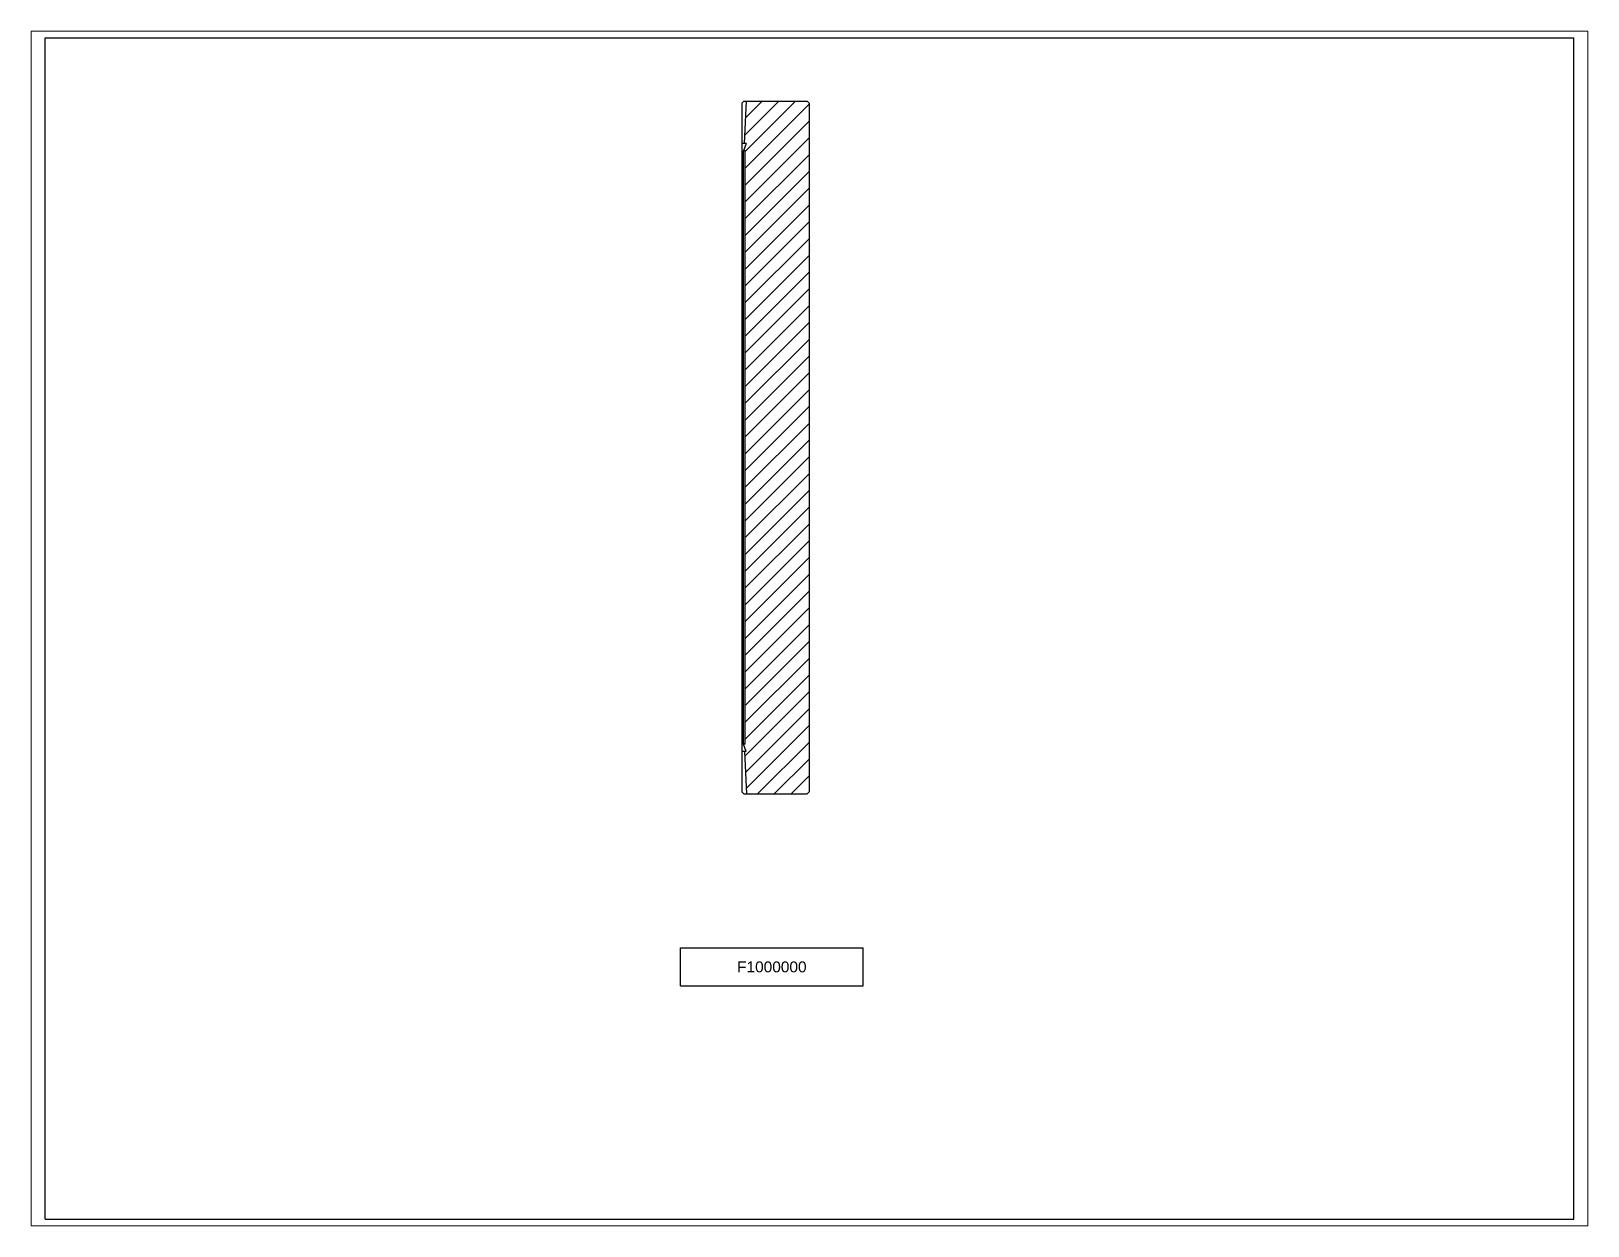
# Paper-space layout 'Layout1' of a CAD drawing. Extents: x 1.08 to 9.68, y 0.82 to 7.42.
# The model-space entities are those that its viewports show. They can reach past a viewport. Long polylines and large blocks are cut down to what shows.
import ezdxf
from ezdxf.enums import TextEntityAlignment as Align

# ---------------------------------------------------------------- set-up
doc = ezdxf.new("R2010")
doc.units = 0
doc.header["$LTSCALE"] = 1.21
doc.header["$MEASUREMENT"] = 0
doc.layers.get('0').update_dxf_attribs({"linetype": 'CONTINUOUS'})
doc.styles.add('TEXTSTYLE_0', font='txt', dxfattribs={"width": 0.8})

msp = doc.modelspace()

# ---------------------------------------------------------------- linework, layer by layer
at = {"color": 7, "linetype": 'Continuous'}
for p, q in [((0, 0), (0, 17)), ((0, 17), (22, 17)), ((22, 0), (22, 17)), ((10.025, 16.059), (10.055, 16.089)), ((10.025, 16.059), (10.025, 6.149)), ((10.055, 16.089), (10.095, 16.089)), ((10.063, 15.479), (10.095, 16.089)), ((10.095, 16.089), (10.965, 16.089)), ((10.965, 16.089), (10.995, 16.059)), ((10.995, 16.059), (10.995, 6.149)), ((10.063, 15.479), (10.025, 15.479)), ((10.089, 15.479), (10.051, 15.374)), ((10.089, 15.479), (10.063, 15.479)), ((10.051, 6.834), (10.051, 15.374)), ((10.075, 15.374), (10.051, 15.374)), ((10.075, 6.834), (10.075, 15.374)), ((10.063, 6.729), (10.025, 6.729)), ((10.075, 6.834), (10.051, 6.834)), ((10.089, 6.729), (10.051, 6.834)), ((10.089, 6.729), (10.063, 6.729)), ((10.063, 6.729), (10.095, 6.119)), ((10.055, 6.119), (10.025, 6.149)), ((10.055, 6.119), (10.095, 6.119)), ((10.095, 6.119), (10.965, 6.119)), ((10.965, 6.119), (10.995, 6.149)), ((0, 0), (22, 0))]:
    msp.add_line(p, q, dxfattribs=at)
at = {"color": 2, "linetype": 'Continuous'}
for p, q in [((10.069, 15.599), (10.559, 16.089)), ((10.075, 15.363), (10.8, 16.089)), ((10.075, 15.122), (10.995, 16.042)), ((10.083, 15.854), (10.317, 16.089)), ((10.075, 14.88), (10.995, 15.8)), ((10.075, 14.639), (10.995, 15.559)), ((10.075, 14.397), (10.995, 15.317)), ((10.075, 14.155), (10.995, 15.075)), ((10.075, 13.914), (10.995, 14.834)), ((10.075, 13.672), (10.995, 14.592)), ((10.075, 13.431), (10.995, 14.351)), ((10.075, 13.189), (10.995, 14.109)), ((10.075, 12.948), (10.995, 13.868)), ((10.075, 12.706), (10.995, 13.626)), ((10.075, 12.465), (10.995, 13.385)), ((10.075, 12.223), (10.995, 13.143)), ((10.075, 11.981), (10.995, 12.901)), ((10.075, 11.74), (10.995, 12.66)), ((10.075, 11.498), (10.995, 12.418)), ((10.075, 11.257), (10.995, 12.177)), ((10.075, 11.015), (10.995, 11.935)), ((10.075, 10.774), (10.995, 11.694)), ((10.075, 10.532), (10.995, 11.452)), ((10.075, 10.291), (10.995, 11.211)), ((10.075, 10.049), (10.995, 10.969)), ((10.075, 9.807), (10.995, 10.727)), ((10.075, 9.566), (10.995, 10.486)), ((10.075, 9.324), (10.995, 10.244)), ((10.075, 9.083), (10.995, 10.003)), ((10.075, 8.841), (10.995, 9.761)), ((10.075, 8.6), (10.995, 9.52)), ((10.075, 8.358), (10.995, 9.278)), ((10.075, 8.117), (10.995, 9.037)), ((10.075, 7.875), (10.995, 8.795)), ((10.075, 7.633), (10.995, 8.553)), ((10.075, 7.392), (10.995, 8.312)), ((10.075, 7.15), (10.995, 8.07)), ((10.075, 6.909), (10.995, 7.829)), ((10.067, 6.659), (10.995, 7.587)), ((10.079, 6.429), (10.995, 7.346)), ((10.091, 6.2), (10.995, 7.104)), ((10.251, 6.119), (10.995, 6.862)), ((10.493, 6.119), (10.995, 6.621)), ((10.734, 6.119), (10.995, 6.379)), ((9.145, 3.358), (9.145, 3.905)), ((9.145, 3.905), (11.77, 3.905)), ((11.77, 3.358), (11.77, 3.905)), ((9.145, 3.358), (11.77, 3.358))]:
    msp.add_line(p, q, dxfattribs=at)

# ---------------------------------------------------------------- texts
at = {"color": 2, "linetype": 'Continuous', "style": 'TEXTSTYLE_0', "width": 1.010526}
msp.add_text('F1000000', height=0.1562, dxfattribs=at).set_placement((9.958, 3.553), (10.958, 3.553), align=Align.FIT)

psp = doc.layouts.get("Layout1")

# ---------------------------------------------------------------- viewports
at = {"layer": '0'}
psp.add_viewport(center=(5.375, 4.125), size=(8.6, 6.6), view_center_point=(11, 8.5), view_height=17.190299, dxfattribs=at)

doc.saveas('drawing.dxf')
